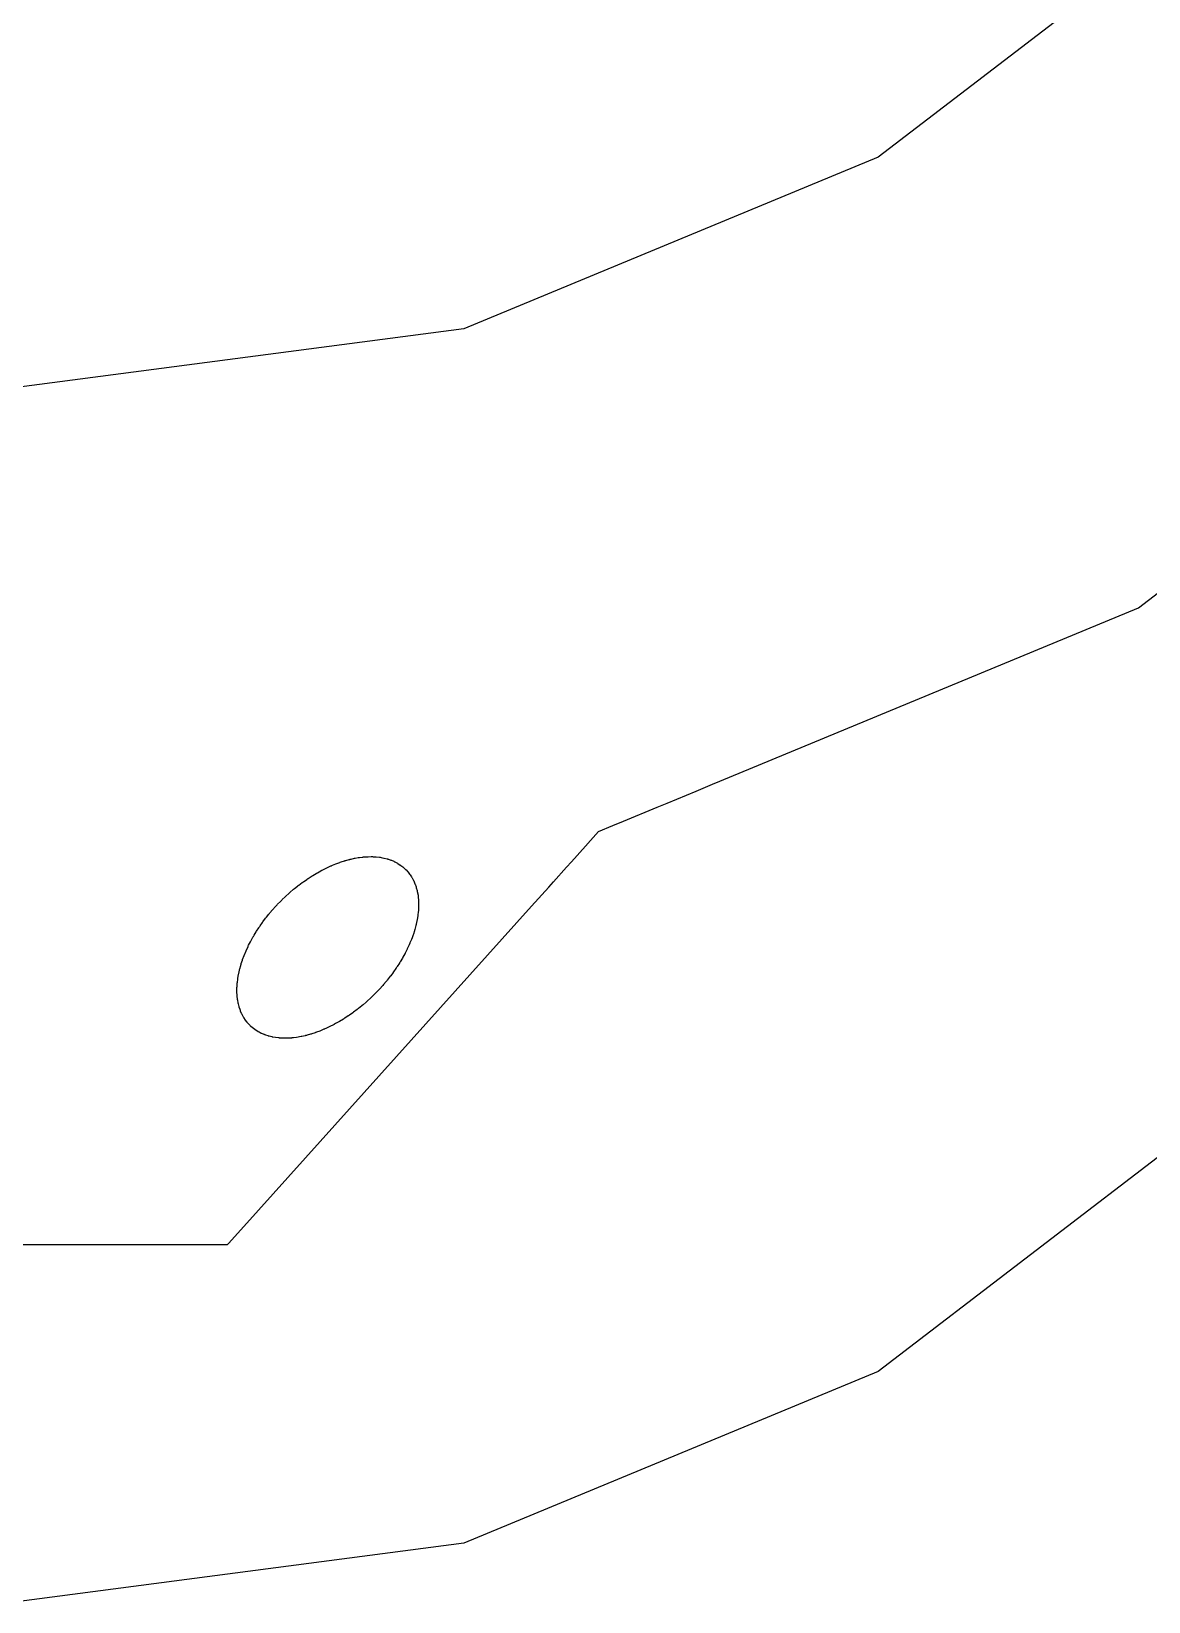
# Model space of a CAD drawing. Header units: metres. Extents: x 1 to 389, y 5 to 245.
# Drawn here: x 65.35 to 97.54, y 129.74 to 175 of the extents above; entities that cross this region are included whole.
import ezdxf

# ---------------------------------------------------------------- set-up
doc = ezdxf.new("R2010")
doc.units = ezdxf.units.M

msp = doc.modelspace()

# ---------------------------------------------------------------- linework, layer by layer
for p, q in [((100.001, 179.239), (89.7487, 171.371)), ((89.7487, 171.371), (77.8107, 166.427)), ((77.8107, 166.427), (64.9987, 164.741)), ((97.2487, 158.381), (97.8273, 158.825)), ((85.1826, 153.385), (97.2487, 158.381)), ((83.6683, 152.757), (84.502, 153.103)), ((84.502, 153.103), (84.707, 153.188)), ((84.707, 153.188), (84.973, 153.298)), ((84.973, 153.298), (85.1826, 153.385)), ((82.4129, 152.237), (83.3755, 152.636)), ((83.3755, 152.636), (83.6683, 152.757)), ((81.6927, 151.939), (82.1014, 152.109)), ((82.1014, 152.109), (82.4129, 152.237)), ((81.3118, 151.515), (81.4606, 151.681)), ((81.4606, 151.681), (81.6927, 151.939)), ((74.5621, 151.145), (74.6567, 151.165)), ((74.6567, 151.165), (74.6657, 151.167)), ((74.6657, 151.167), (74.6751, 151.168)), ((74.6751, 151.168), (74.7667, 151.184)), ((74.7667, 151.184), (74.7774, 151.186)), ((74.7774, 151.186), (74.7867, 151.189)), ((74.7867, 151.189), (74.8047, 151.191)), ((74.8047, 151.191), (74.8947, 151.202)), ((74.8947, 151.202), (74.905, 151.203)), ((74.905, 151.203), (74.9128, 151.203)), ((74.9128, 151.203), (74.9205, 151.205)), ((74.9205, 151.205), (74.9313, 151.206)), ((74.9313, 151.206), (75.0387, 151.211)), ((75.0387, 151.211), (75.0558, 151.212)), ((75.0558, 151.212), (75.1411, 151.213)), ((75.1411, 151.213), (75.1685, 151.213)), ((75.1685, 151.213), (75.1779, 151.213)), ((75.1779, 151.213), (75.1949, 151.212)), ((75.1949, 151.212), (75.2787, 151.207)), ((75.2787, 151.207), (75.3751, 151.196)), ((75.3751, 151.196), (75.385, 151.195)), ((75.385, 151.195), (75.3927, 151.195)), ((75.3927, 151.195), (75.3989, 151.194)), ((75.3989, 151.194), (75.4236, 151.189)), ((75.4236, 151.189), (75.5027, 151.173)), ((75.5027, 151.173), (75.5175, 151.17)), ((75.5175, 151.17), (75.601, 151.149)), ((80.909, 151.067), (81.3118, 151.515)), ((73.4556, 150.669), (73.5518, 150.728)), ((73.5518, 150.728), (73.5634, 150.735)), ((73.5634, 150.735), (73.5727, 150.739)), ((73.5727, 150.739), (73.592, 150.75)), ((73.592, 150.75), (73.6882, 150.804)), ((73.6882, 150.804), (73.6994, 150.811)), ((73.6994, 150.811), (73.7087, 150.815)), ((73.7087, 150.815), (73.7165, 150.82)), ((73.7165, 150.82), (73.7277, 150.826)), ((73.7277, 150.826), (73.7851, 150.855)), ((73.7851, 150.855), (73.8044, 150.865)), ((73.8044, 150.865), (73.8447, 150.885)), ((73.8447, 150.885), (73.864, 150.894)), ((73.864, 150.894), (73.9618, 150.939)), ((73.9618, 150.939), (73.9734, 150.944)), ((73.9734, 150.944), (73.9921, 150.95)), ((73.9921, 150.95), (74.0033, 150.955)), ((74.0033, 150.955), (74.0225, 150.963)), ((74.0225, 150.963), (74.1187, 151.005)), ((74.1187, 151.005), (74.2342, 151.048)), ((74.2342, 151.048), (74.2454, 151.052)), ((74.2454, 151.052), (74.2736, 151.062)), ((74.2736, 151.062), (74.3698, 151.093)), ((74.3698, 151.093), (74.381, 151.096)), ((74.381, 151.096), (74.3887, 151.099)), ((74.3887, 151.099), (74.408, 151.105)), ((74.408, 151.105), (74.5042, 151.131)), ((74.5042, 151.131), (74.515, 151.134)), ((74.515, 151.134), (74.5228, 151.135)), ((74.5228, 151.135), (74.532, 151.138)), ((74.532, 151.138), (74.5433, 151.141)), ((74.5433, 151.141), (74.5621, 151.145)), ((75.601, 151.149), (75.6087, 151.147)), ((75.6087, 151.147), (75.6149, 151.146)), ((75.6149, 151.146), (75.623, 151.143)), ((75.623, 151.143), (75.6373, 151.138)), ((75.6373, 151.138), (75.7087, 151.113)), ((75.7087, 151.113), (75.7226, 151.108)), ((75.7226, 151.108), (75.7909, 151.078)), ((75.7909, 151.078), (75.7985, 151.074)), ((75.7985, 151.074), (75.8109, 151.068)), ((75.8109, 151.068), (75.8186, 151.064)), ((75.8186, 151.064), (75.8947, 151.023)), ((75.8947, 151.023), (75.9068, 151.016)), ((75.9068, 151.016), (75.9761, 150.972)), ((75.9761, 150.972), (75.9807, 150.969)), ((75.9807, 150.969), (75.9919, 150.96)), ((75.9919, 150.96), (76.0494, 150.917)), ((76.0494, 150.917), (76.0607, 150.909)), ((76.0607, 150.909), (76.0688, 150.902)), ((76.0688, 150.902), (76.071, 150.899)), ((76.071, 150.899), (76.1223, 150.851)), ((76.1223, 150.851), (76.1285, 150.846)), ((76.1285, 150.846), (76.1348, 150.841)), ((76.1348, 150.841), (76.1378, 150.837)), ((76.1378, 150.837), (76.1432, 150.83)), ((76.1432, 150.83), (76.1929, 150.778)), ((76.1929, 150.778), (76.2027, 150.767)), ((76.2027, 150.767), (76.2446, 150.71)), ((76.2446, 150.71), (76.2527, 150.699)), ((80.3873, 150.486), (80.7661, 150.908)), ((80.7661, 150.908), (80.909, 151.066)), ((80.909, 151.066), (80.909, 151.067)), ((72.8022, 150.185), (72.8907, 150.262)), ((72.8907, 150.262), (72.901, 150.271)), ((72.901, 150.271), (72.9087, 150.277)), ((72.9087, 150.277), (72.9271, 150.292)), ((72.9271, 150.292), (73.0202, 150.365)), ((73.0202, 150.365), (73.031, 150.373)), ((73.031, 150.373), (73.0387, 150.379)), ((73.0387, 150.379), (73.0571, 150.393)), ((73.0571, 150.393), (73.1487, 150.463)), ((73.1487, 150.463), (73.1594, 150.471)), ((73.1594, 150.471), (73.1687, 150.477)), ((73.1687, 150.477), (73.1876, 150.49)), ((73.1876, 150.49), (73.2822, 150.557)), ((73.2822, 150.557), (73.2934, 150.565)), ((73.2934, 150.565), (73.3027, 150.569)), ((73.3027, 150.569), (73.3105, 150.577)), ((73.3105, 150.577), (73.3213, 150.585)), ((73.3213, 150.585), (73.4367, 150.657)), ((73.4367, 150.657), (73.4556, 150.669)), ((76.2527, 150.699), (76.2581, 150.692)), ((76.2581, 150.692), (76.2627, 150.687)), ((76.2627, 150.687), (76.3015, 150.627)), ((76.3015, 150.627), (76.3092, 150.615)), ((76.3092, 150.615), (76.3136, 150.608)), ((76.3136, 150.608), (76.3167, 150.601)), ((76.3167, 150.601), (76.3576, 150.525)), ((76.3576, 150.525), (76.3616, 150.518)), ((76.3616, 150.518), (76.3647, 150.511)), ((76.3647, 150.511), (76.4001, 150.43)), ((76.4001, 150.43), (76.4036, 150.422)), ((76.4036, 150.422), (76.4067, 150.415)), ((76.4067, 150.415), (76.4316, 150.344)), ((76.4316, 150.344), (76.4365, 150.33)), ((76.4365, 150.33), (76.4388, 150.322)), ((76.4388, 150.322), (76.4388, 150.315)), ((76.4388, 150.315), (76.4605, 150.239)), ((79.7603, 149.787), (80.2534, 150.336)), ((80.2534, 150.336), (80.3873, 150.486)), ((72.3476, 149.735), (72.4267, 149.823)), ((72.4267, 149.823), (72.4429, 149.84)), ((72.4429, 149.84), (72.5236, 149.924)), ((72.5236, 149.924), (72.5599, 149.961)), ((72.5599, 149.961), (72.5769, 149.977)), ((72.5769, 149.977), (72.6608, 150.059)), ((72.6608, 150.059), (72.6782, 150.075)), ((72.6782, 150.075), (72.7667, 150.154)), ((72.7667, 150.154), (72.777, 150.163)), ((72.777, 150.163), (72.7847, 150.169)), ((72.7847, 150.169), (72.8022, 150.185)), ((76.4605, 150.239), (76.4668, 150.216)), ((76.4668, 150.216), (76.4668, 150.209)), ((76.4668, 150.209), (76.4887, 150.099)), ((76.4887, 150.099), (76.4965, 150.017)), ((76.4965, 150.017), (76.4983, 150.001)), ((76.4983, 150.001), (76.4992, 149.992)), ((76.4992, 149.992), (76.5007, 149.985)), ((76.5007, 149.985), (76.5054, 149.902)), ((76.5067, 149.867), (76.5052, 149.78)), ((76.5054, 149.902), (76.5063, 149.885)), ((76.5063, 149.885), (76.5067, 149.875)), ((76.5067, 149.875), (76.5067, 149.867)), ((71.4654, 140.552), (79.7603, 149.787)), ((72.0206, 149.334), (72.0985, 149.438)), ((72.0985, 149.438), (72.1047, 149.445)), ((72.1047, 149.445), (72.1137, 149.457)), ((72.1137, 149.457), (72.1195, 149.464)), ((72.1195, 149.464), (72.1925, 149.557)), ((72.1925, 149.557), (72.2005, 149.568)), ((72.2005, 149.568), (72.2067, 149.575)), ((72.2067, 149.575), (72.222, 149.593)), ((72.222, 149.593), (72.298, 149.682)), ((72.298, 149.682), (72.3058, 149.689)), ((72.3058, 149.689), (72.3147, 149.699)), ((72.3147, 149.699), (72.3225, 149.707)), ((72.3225, 149.707), (72.3315, 149.717)), ((72.3315, 149.717), (72.3476, 149.735)), ((76.4587, 149.363), (76.437, 149.269)), ((76.4619, 149.382), (76.4587, 149.363)), ((76.4774, 149.473), (76.4619, 149.382)), ((76.4796, 149.484), (76.4774, 149.473)), ((76.4827, 149.493), (76.4796, 149.484)), ((76.4841, 149.511), (76.4827, 149.501)), ((76.4827, 149.501), (76.4827, 149.493)), ((76.4859, 149.529), (76.4841, 149.511)), ((76.4967, 149.619), (76.4859, 149.529)), ((76.4981, 149.637), (76.4967, 149.619)), ((76.5043, 149.727), (76.4981, 149.637)), ((76.5047, 149.738), (76.5043, 149.727)), ((76.5052, 149.78), (76.5047, 149.763)), ((76.5047, 149.763), (76.5047, 149.738)), ((71.7338, 148.893), (71.7401, 148.904)), ((71.7401, 148.904), (71.7448, 148.913)), ((71.7448, 148.913), (71.7509, 148.921)), ((71.7509, 148.921), (71.7581, 148.932)), ((71.7581, 148.932), (71.7693, 148.952)), ((71.7693, 148.952), (71.8267, 149.049)), ((71.8267, 149.049), (71.8393, 149.068)), ((71.8393, 149.068), (71.9014, 149.163)), ((71.9014, 149.163), (71.9054, 149.169)), ((71.9054, 149.169), (71.9085, 149.174)), ((71.9085, 149.174), (71.9147, 149.183)), ((71.9147, 149.183), (71.9194, 149.191)), ((71.9194, 149.191), (71.927, 149.202)), ((71.927, 149.202), (71.94, 149.221)), ((71.94, 149.221), (72.0067, 149.315)), ((72.0067, 149.315), (72.0206, 149.334)), ((76.3487, 148.961), (76.3059, 148.846)), ((76.3546, 148.981), (76.3487, 148.961)), ((76.3856, 149.077), (76.3546, 148.981)), ((76.3892, 149.088), (76.3856, 149.077)), ((76.3907, 149.097), (76.3892, 149.088)), ((76.3954, 149.105), (76.3907, 149.097)), ((76.399, 149.116), (76.3954, 149.105)), ((76.4287, 149.229), (76.399, 149.116)), ((76.4303, 149.239), (76.4287, 149.229)), ((76.4325, 149.25), (76.4303, 149.239)), ((76.437, 149.269), (76.4325, 149.25)), ((71.4883, 148.386), (71.5367, 148.501)), ((71.5367, 148.501), (71.5907, 148.62)), ((71.5907, 148.62), (71.5929, 148.625)), ((71.5929, 148.625), (71.5987, 148.639)), ((71.5987, 148.639), (71.609, 148.659)), ((71.609, 148.659), (71.6587, 148.757)), ((71.6587, 148.757), (71.6641, 148.768)), ((71.6641, 148.768), (71.6687, 148.777)), ((71.6687, 148.777), (71.6795, 148.797)), ((71.6795, 148.797), (71.7338, 148.893)), ((76.1268, 148.449), (76.1192, 148.434)), ((76.1765, 148.547), (76.1268, 148.449)), ((76.1787, 148.551), (76.1765, 148.547)), ((76.1877, 148.571), (76.1787, 148.551)), ((76.2312, 148.668), (76.1877, 148.571)), ((76.2361, 148.68), (76.2312, 148.668)), ((76.2407, 148.689), (76.2361, 148.68)), ((76.2439, 148.699), (76.2407, 148.689)), ((76.2483, 148.71), (76.2439, 148.699)), ((76.2568, 148.729), (76.2483, 148.71)), ((76.2987, 148.825), (76.2568, 148.729)), ((76.3036, 148.84), (76.2987, 148.825)), ((76.3059, 148.846), (76.3036, 148.84)), ((71.3537, 147.98), (71.3801, 148.075)), ((71.3801, 148.075), (71.3836, 148.086)), ((71.3836, 148.086), (71.3867, 148.095)), ((71.3867, 148.095), (71.3883, 148.103)), ((71.3883, 148.103), (71.3919, 148.114)), ((71.3919, 148.114), (71.3977, 148.133)), ((71.3977, 148.133), (71.4287, 148.229)), ((71.4287, 148.229), (71.4318, 148.239)), ((71.4318, 148.239), (71.4359, 148.25)), ((71.4359, 148.25), (71.4787, 148.365)), ((71.4787, 148.365), (71.4834, 148.375)), ((71.4834, 148.375), (71.4883, 148.386)), ((75.8581, 148), (75.8505, 147.989)), ((75.8627, 148.009), (75.8581, 148)), ((75.8689, 148.017), (75.8627, 148.009)), ((75.8761, 148.028), (75.8689, 148.017)), ((75.8887, 148.047), (75.8761, 148.028)), ((75.9507, 148.143), (75.8887, 148.047)), ((75.9569, 148.153), (75.9507, 148.143)), ((75.9637, 148.164), (75.9569, 148.153)), ((75.9753, 148.183), (75.9637, 148.164)), ((76.0374, 148.287), (75.9753, 148.183)), ((76.0544, 148.318), (76.0374, 148.287)), ((76.1087, 148.415), (76.0544, 148.318)), ((76.1134, 148.423), (76.1087, 148.415)), ((76.1192, 148.434), (76.1134, 148.423)), ((71.2741, 147.465), (71.2787, 147.553)), ((71.2787, 147.553), (71.2792, 147.564)), ((71.2792, 147.564), (71.2807, 147.571)), ((71.2807, 147.571), (71.2816, 147.577)), ((71.2816, 147.577), (71.283, 147.589)), ((71.283, 147.589), (71.2938, 147.679)), ((71.2938, 147.679), (71.2952, 147.69)), ((71.2952, 147.69), (71.2967, 147.697)), ((71.2967, 147.697), (71.3187, 147.829)), ((71.3187, 147.829), (71.3232, 147.848)), ((71.3232, 147.848), (71.3449, 147.943)), ((71.3449, 147.943), (71.3472, 147.954)), ((71.3472, 147.954), (71.3487, 147.961)), ((71.3487, 147.961), (71.3537, 147.98)), ((75.5707, 147.615), (75.4947, 147.527)), ((75.577, 147.625), (75.5707, 147.615)), ((75.5855, 147.636), (75.577, 147.625)), ((75.5993, 147.652), (75.5855, 147.636)), ((75.5998, 147.654), (75.5993, 147.652)), ((75.6875, 147.764), (75.5998, 147.654)), ((75.7009, 147.782), (75.6875, 147.764)), ((75.7707, 147.875), (75.7009, 147.782)), ((75.7757, 147.883), (75.7707, 147.875)), ((75.7837, 147.894), (75.7757, 147.883)), ((75.8505, 147.989), (75.7837, 147.894)), ((71.2707, 147.325), (71.2712, 147.342)), ((71.2707, 147.318), (71.2707, 147.325)), ((71.2716, 147.308), (71.2707, 147.318)), ((71.2712, 147.342), (71.2728, 147.429)), ((71.2763, 147.222), (71.2716, 147.308)), ((71.2728, 147.447), (71.2741, 147.465)), ((71.2728, 147.429), (71.2728, 147.447)), ((71.2767, 147.205), (71.2763, 147.222)), ((71.2783, 147.199), (71.2767, 147.205)), ((71.2792, 147.19), (71.2783, 147.199)), ((71.2885, 147.109), (71.2792, 147.19)), ((71.2907, 147.093), (71.2885, 147.109)), ((71.2907, 147.086), (71.2907, 147.093)), ((75.1167, 147.133), (75.0283, 147.054)), ((75.1245, 147.14), (75.1167, 147.133)), ((75.1344, 147.149), (75.1245, 147.14)), ((75.2347, 147.249), (75.1344, 147.149)), ((75.244, 147.257), (75.2347, 147.249)), ((75.2539, 147.267), (75.244, 147.257)), ((75.2701, 147.284), (75.2539, 147.267)), ((75.3507, 147.367), (75.2701, 147.284)), ((75.3585, 147.377), (75.3507, 147.367)), ((75.3679, 147.387), (75.3585, 147.377)), ((75.3836, 147.404), (75.3679, 147.387)), ((75.4627, 147.491), (75.3836, 147.404)), ((75.4705, 147.499), (75.4627, 147.491)), ((75.4947, 147.527), (75.4705, 147.499)), ((71.2921, 147.076), (71.2907, 147.086)), ((71.3076, 146.999), (71.2921, 147.076)), ((71.3107, 146.983), (71.3076, 146.999)), ((71.3132, 146.971), (71.3107, 146.983)), ((71.3145, 146.967), (71.3132, 146.971)), ((71.3347, 146.892), (71.3145, 146.967)), ((71.3387, 146.877), (71.3347, 146.892)), ((71.362, 146.806), (71.3387, 146.877)), ((71.3692, 146.783), (71.362, 146.806)), ((71.3707, 146.775), (71.3692, 146.783)), ((71.3738, 146.771), (71.3707, 146.775)), ((71.3774, 146.763), (71.3738, 146.771)), ((71.4069, 146.693), (71.3774, 146.763)), ((71.4128, 146.679), (71.4069, 146.693)), ((71.4158, 146.673), (71.4128, 146.679)), ((71.4199, 146.666), (71.4158, 146.673)), ((71.4607, 146.589), (71.4199, 146.666)), ((74.5141, 146.647), (74.4953, 146.634)), ((74.6087, 146.713), (74.5141, 146.647)), ((74.6271, 146.727), (74.6087, 146.713)), ((74.731, 146.805), (74.6271, 146.727)), ((74.7387, 146.811), (74.731, 146.805)), ((74.748, 146.818), (74.7387, 146.811)), ((74.7588, 146.826), (74.748, 146.818)), ((74.7772, 146.84), (74.7588, 146.826)), ((74.8687, 146.913), (74.7772, 146.84)), ((74.8765, 146.921), (74.8687, 146.913)), ((74.9043, 146.945), (74.8765, 146.921)), ((74.9927, 147.021), (74.9043, 146.945)), ((75.0005, 147.029), (74.9927, 147.021)), ((75.0108, 147.039), (75.0005, 147.029)), ((75.0283, 147.054), (75.0108, 147.039)), ((71.4638, 146.583), (71.4607, 146.589)), ((71.4683, 146.576), (71.4638, 146.583)), ((71.5167, 146.503), (71.4683, 146.576)), ((71.5586, 146.447), (71.5167, 146.503)), ((71.5672, 146.436), (71.5586, 146.447)), ((71.5721, 146.43), (71.5672, 146.436)), ((71.5767, 146.423), (71.5721, 146.43)), ((71.5798, 146.419), (71.5767, 146.423)), ((71.5852, 146.413), (71.5798, 146.419)), ((71.6349, 146.362), (71.5852, 146.413)), ((71.6447, 146.351), (71.6349, 146.362)), ((71.6552, 146.341), (71.6447, 146.351)), ((71.6655, 146.331), (71.6552, 146.341)), ((71.7168, 146.283), (71.6655, 146.331)), ((71.7229, 146.279), (71.7168, 146.283)), ((71.7297, 146.274), (71.7229, 146.279)), ((71.7409, 146.265), (71.7297, 146.274)), ((71.7967, 146.223), (71.7409, 146.265)), ((71.8694, 146.175), (71.7967, 146.223)), ((73.6587, 146.185), (73.5625, 146.151)), ((73.6785, 146.194), (73.6587, 146.185)), ((73.7762, 146.236), (73.6785, 146.194)), ((73.787, 146.24), (73.7762, 146.236)), ((73.7947, 146.243), (73.787, 146.24)), ((73.804, 146.248), (73.7947, 146.243)), ((73.835, 146.262), (73.804, 146.248)), ((73.9327, 146.307), (73.835, 146.262)), ((73.9439, 146.313), (73.9327, 146.307)), ((73.952, 146.317), (73.9439, 146.313)), ((74.0498, 146.365), (73.952, 146.317)), ((74.0614, 146.371), (74.0498, 146.365)), ((74.0707, 146.375), (74.0614, 146.371)), ((74.0785, 146.382), (74.0707, 146.375)), ((74.109, 146.399), (74.0785, 146.382)), ((74.2067, 146.451), (74.109, 146.399)), ((74.2145, 146.458), (74.2067, 146.451)), ((74.2257, 146.465), (74.2145, 146.458)), ((74.3407, 146.533), (74.2257, 146.465)), ((74.3501, 146.54), (74.3407, 146.533)), ((74.3613, 146.547), (74.3501, 146.54)), ((74.3805, 146.559), (74.3613, 146.547)), ((74.4767, 146.621), (74.3805, 146.559)), ((74.4845, 146.626), (74.4767, 146.621)), ((74.4953, 146.634), (74.4845, 146.626)), ((71.8765, 146.17), (71.8694, 146.175)), ((71.8827, 146.167), (71.8765, 146.17)), ((71.8874, 146.164), (71.8827, 146.167)), ((71.895, 146.16), (71.8874, 146.164)), ((71.9076, 146.153), (71.895, 146.16)), ((71.9727, 146.119), (71.9076, 146.153)), ((71.9866, 146.114), (71.9727, 146.119)), ((72.0549, 146.086), (71.9866, 146.114)), ((72.0625, 146.082), (72.0549, 146.086)), ((72.0687, 146.077), (72.0625, 146.082)), ((72.0765, 146.076), (72.0687, 146.077)), ((72.0846, 146.074), (72.0765, 146.076)), ((72.0993, 146.069), (72.0846, 146.074)), ((72.1707, 146.045), (72.0993, 146.069)), ((72.1769, 146.042), (72.1707, 146.045)), ((72.2007, 146.036), (72.1769, 146.042)), ((72.2767, 146.017), (72.2007, 146.036)), ((72.2829, 146.016), (72.2767, 146.017)), ((72.2915, 146.014), (72.2829, 146.016)), ((72.3076, 146.011), (72.2915, 146.014)), ((72.3867, 145.997), (72.3076, 146.011)), ((72.4831, 145.986), (72.3867, 145.997)), ((72.4925, 145.985), (72.4831, 145.986)), ((72.4987, 145.983), (72.4925, 145.985)), ((72.5081, 145.983), (72.4987, 145.983)), ((72.5179, 145.983), (72.5081, 145.983)), ((72.5365, 145.981), (72.5179, 145.983)), ((72.5536, 145.98), (72.5365, 145.981)), ((72.6187, 145.977), (72.5536, 145.98)), ((72.6265, 145.977), (72.6187, 145.977)), ((72.6364, 145.978), (72.6265, 145.977)), ((72.6538, 145.978), (72.6364, 145.978)), ((72.7407, 145.979), (72.6538, 145.978)), ((72.7578, 145.981), (72.7407, 145.979)), ((72.8462, 145.985), (72.7578, 145.981)), ((72.857, 145.986), (72.8462, 145.985)), ((72.8725, 145.989), (72.857, 145.986)), ((72.8828, 145.99), (72.8725, 145.989)), ((72.9007, 145.992), (72.8828, 145.99)), ((72.9907, 146.003), (72.9007, 145.992)), ((73.1207, 146.025), (72.9907, 146.003)), ((73.14, 146.03), (73.1207, 146.025)), ((73.2347, 146.052), (73.14, 146.03)), ((73.2454, 146.054), (73.2347, 146.052)), ((73.2547, 146.055), (73.2454, 146.054)), ((73.2625, 146.058), (73.2547, 146.055)), ((73.2724, 146.061), (73.2625, 146.058)), ((73.2733, 146.062), (73.2724, 146.061)), ((73.2925, 146.067), (73.2733, 146.062)), ((73.3887, 146.093), (73.2925, 146.067)), ((73.3965, 146.095), (73.3887, 146.093)), ((73.4077, 146.098), (73.3965, 146.095)), ((73.4265, 146.105), (73.4077, 146.098)), ((73.5228, 146.137), (73.4265, 146.105)), ((73.532, 146.14), (73.5228, 146.137)), ((73.5433, 146.144), (73.532, 146.14)), ((73.5625, 146.151), (73.5433, 146.144)), ((100.001, 144.239), (89.7487, 136.371)), ((71.0252, 140.063), (71.4654, 140.552)), ((58.9987, 140.033), (70.9987, 140.033)), ((70.9987, 140.033), (71.0252, 140.063)), ((89.7487, 136.371), (77.8107, 131.427)), ((77.8107, 131.427), (64.9987, 129.741))]:
    msp.add_line(p, q)

doc.saveas('drawing.dxf')
